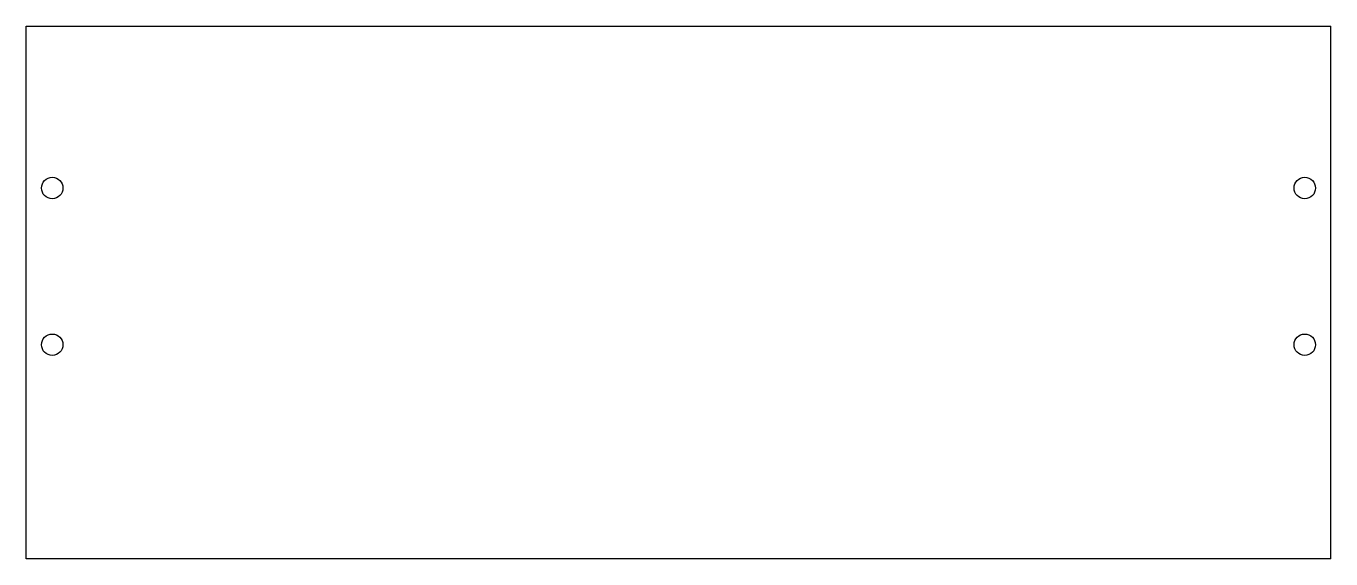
# Model space of a CAD drawing. Extents: x -125 to 125, y -56 to 46.
import ezdxf

# ---------------------------------------------------------------- set-up
doc = ezdxf.new("R2010")
doc.units = 0
doc.layers.add('VISIBLE', color=7, linetype='CONTINUOUS')

msp = doc.modelspace()

# ---------------------------------------------------------------- linework, layer by layer
at = {"layer": 'VISIBLE'}
for p, q in [((-125, -56), (-125, 46)), ((-125, 46), (125, 46)), ((125, -56), (125, 46)), ((125, -56), (-125, -56))]:
    msp.add_line(p, q, dxfattribs=at)
for centre in [(-120, 15), (120, 15), (-120, -15), (120, -15)]:
    msp.add_circle(centre, 2.05, dxfattribs=at)

doc.saveas('drawing.dxf')
